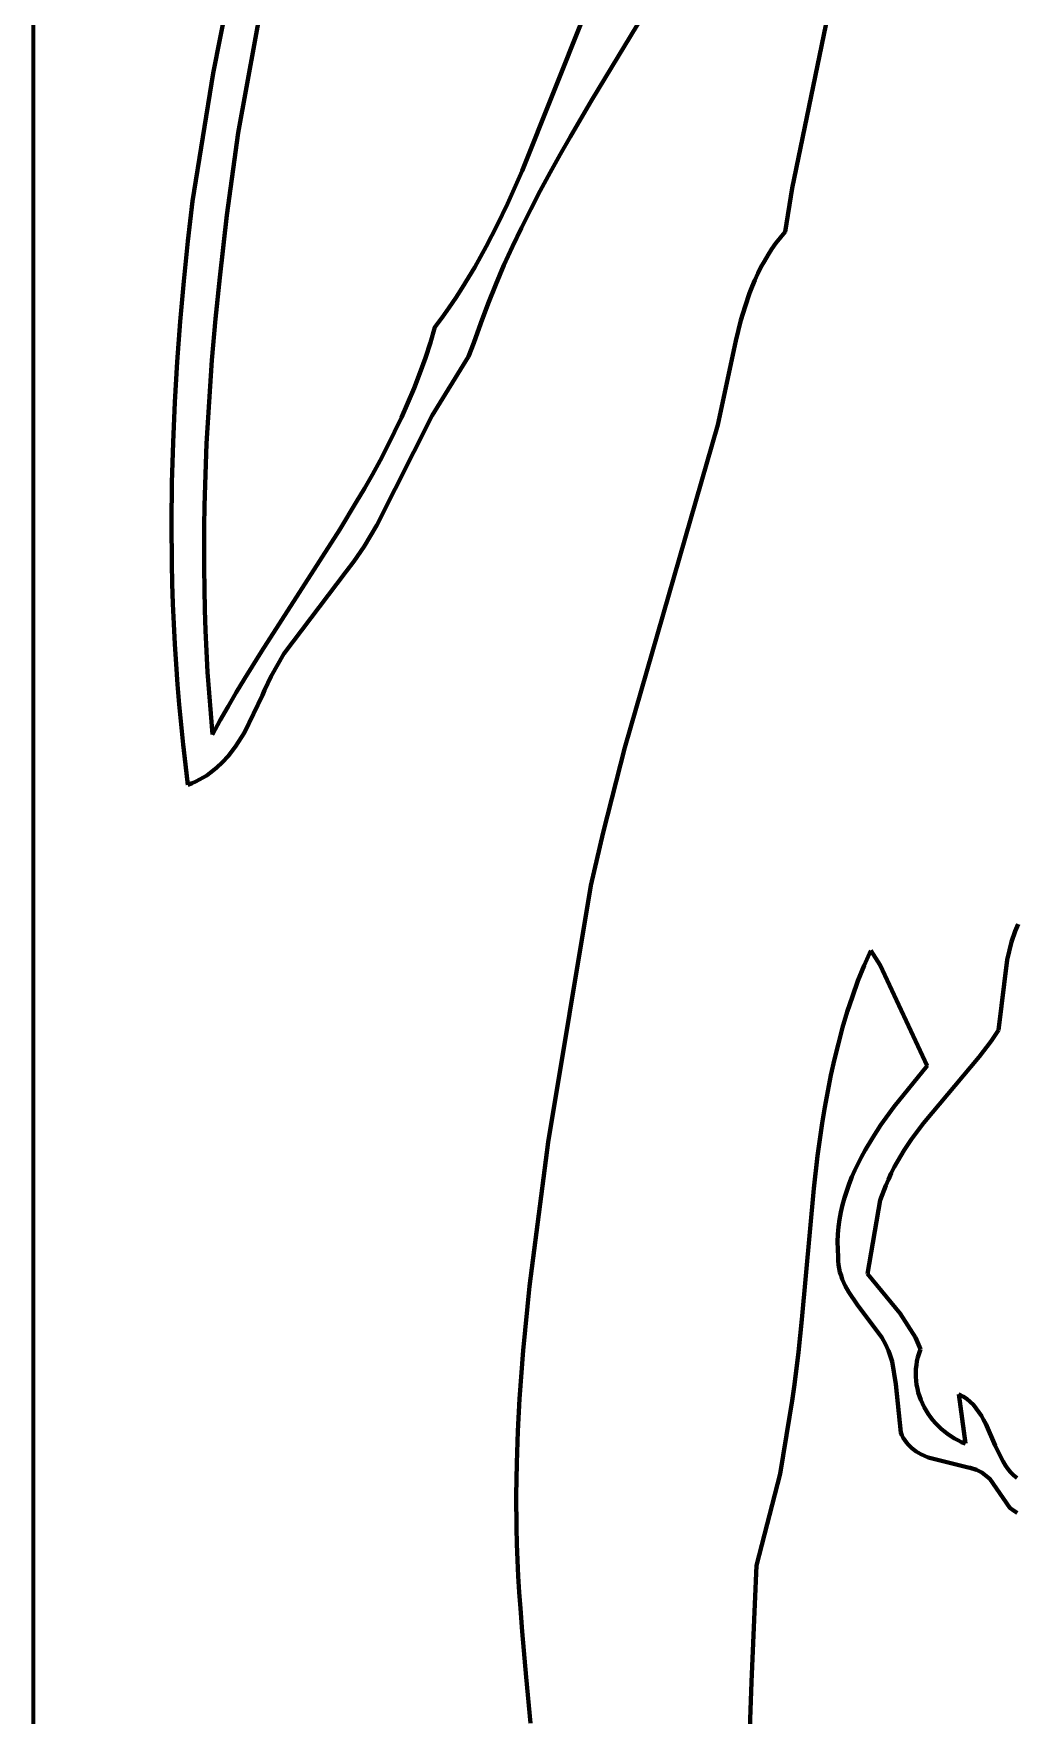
# Model space of a CAD drawing. Header units: millimetres. Extents: x 0 to 8.4, y 0 to 11.8.
# Drawn here: x 0 to 1.635, y 3.627 to 6.431 of the extents above; entities that cross this region are included whole.
import ezdxf

# ---------------------------------------------------------------- set-up
doc = ezdxf.new("R2010")
doc.units = ezdxf.units.MM
doc.layers.add('color#010101ff', color=7, linetype='CONTINUOUS', lineweight=100)
doc.layers.add('color#ffffffff', color=7, linetype='CONTINUOUS', lineweight=100)

msp = doc.modelspace()

# ---------------------------------------------------------------- linework, layer by layer
at = {"layer": 'color#010101ff'}
for p, q in [((1.0728, 6.5562), (0.9292, 6.319)), ((0.2993, 6.3646), (0.3226, 6.4825)), ((0.3841, 6.5041), (0.3407, 6.265)), ((1.2635, 6.1727), (1.3304, 6.4964)), ((0.8136, 6.2016), (0.9173, 6.4609)), ((0.2647, 6.1513), (0.2993, 6.3646)), ((0.9292, 6.319), (0.8942, 6.2592)), ((0.3407, 6.265), (0.322, 6.1276)), ((0.8942, 6.2592), (0.8771, 6.2292)), ((0.8771, 6.2292), (0.8604, 6.1989)), ((0.7894, 6.147), (0.8136, 6.2016)), ((0.8604, 6.1989), (0.844, 6.1685)), ((0.844, 6.1685), (0.8281, 6.1378)), ((1.2519, 6.1001), (1.2635, 6.1727)), ((0.257, 6.0845), (0.2647, 6.1513)), ((0.7722, 6.1111), (0.7894, 6.147)), ((0.322, 6.1276), (0.31, 6.0242)), ((0.8281, 6.1378), (0.8127, 6.107)), ((0.2501, 6.0176), (0.257, 6.0845)), ((0.754, 6.0757), (0.7722, 6.1111)), ((0.8127, 6.107), (0.7978, 6.0758)), ((1.2366, 6.0813), (1.244, 6.0908)), ((1.244, 6.0908), (1.2519, 6.1001)), ((0.7347, 6.041), (0.7445, 6.0583)), ((0.7445, 6.0583), (0.754, 6.0757)), ((0.7978, 6.0758), (0.7835, 6.0443)), ((1.2172, 6.0513), (1.2233, 6.0615)), ((1.2233, 6.0615), (1.2297, 6.0715)), ((1.2297, 6.0715), (1.2366, 6.0813)), ((0.7245, 6.0239), (0.7347, 6.041)), ((0.7835, 6.0443), (0.7699, 6.0125)), ((1.2015, 6.0197), (1.2063, 6.0304)), ((1.2063, 6.0304), (1.2116, 6.041)), ((1.2116, 6.041), (1.2172, 6.0513)), ((0.2441, 5.9506), (0.2501, 6.0176)), ((0.31, 6.0242), (0.303, 5.9551)), ((0.7032, 5.9903), (0.7141, 6.007)), ((0.7141, 6.007), (0.7245, 6.0239)), ((0.7699, 6.0125), (0.7569, 5.9804)), ((1.1926, 5.9979), (1.1969, 6.0089)), ((1.1969, 6.0089), (1.2015, 6.0197)), ((0.6804, 5.9575), (0.692, 5.9737)), ((0.692, 5.9737), (0.7032, 5.9903)), ((0.7569, 5.9804), (0.7447, 5.9479)), ((1.1782, 5.9528), (1.185, 5.9755)), ((1.185, 5.9755), (1.1926, 5.9979)), ((0.2391, 5.8835), (0.2441, 5.9506)), ((0.303, 5.9551), (0.297, 5.8859)), ((0.6683, 5.9414), (0.6804, 5.9575)), ((0.7447, 5.9479), (0.7333, 5.915)), ((1.1696, 5.9181), (1.1782, 5.9528)), ((0.6608, 5.9154), (0.6683, 5.9414)), ((1.1399, 5.7782), (1.1696, 5.9181)), ((0.6435, 5.8645), (0.6525, 5.8898)), ((0.6525, 5.8898), (0.6608, 5.9154)), ((0.7246, 5.8924), (0.6638, 5.7939)), ((0.7333, 5.915), (0.7246, 5.8924)), ((0.2351, 5.8163), (0.2391, 5.8835)), ((0.297, 5.8859), (0.2921, 5.8167)), ((0.6338, 5.8395), (0.6435, 5.8645)), ((0.6235, 5.8149), (0.6338, 5.8395)), ((0.2322, 5.749), (0.2351, 5.8163)), ((0.2921, 5.8167), (0.2882, 5.7474)), ((0.6126, 5.7905), (0.6235, 5.8149)), ((0.6638, 5.7939), (0.5715, 5.6108)), ((0.6012, 5.7664), (0.6126, 5.7905)), ((0.9847, 5.2403), (1.1399, 5.7782)), ((0.2304, 5.6818), (0.2322, 5.749)), ((0.5893, 5.7426), (0.6012, 5.7664)), ((0.2882, 5.7474), (0.2855, 5.6781)), ((0.577, 5.719), (0.5893, 5.7426)), ((0.551, 5.6724), (0.5642, 5.6956)), ((0.5642, 5.6956), (0.577, 5.719)), ((0.2297, 5.6145), (0.2304, 5.6818)), ((0.2855, 5.6781), (0.2846, 5.6434)), ((0.5375, 5.6493), (0.551, 5.6724)), ((0.2846, 5.6434), (0.2841, 5.6088)), ((0.5098, 5.6036), (0.5375, 5.6493)), ((0.2303, 5.5472), (0.2297, 5.6145)), ((0.2841, 5.6088), (0.2838, 5.5741)), ((0.5715, 5.6108), (0.5505, 5.5757)), ((0.3793, 5.4005), (0.5098, 5.6036)), ((0.2838, 5.5741), (0.2839, 5.5394)), ((0.5505, 5.5757), (0.5332, 5.5503)), ((0.231, 5.5136), (0.2303, 5.5472)), ((0.2839, 5.5394), (0.2844, 5.5047)), ((0.5207, 5.5338), (0.4168, 5.3966)), ((0.5332, 5.5503), (0.5207, 5.5338)), ((0.2321, 5.48), (0.231, 5.5136)), ((0.2844, 5.5047), (0.2852, 5.4701)), ((0.2335, 5.4464), (0.2321, 5.48)), ((0.2852, 5.4701), (0.2864, 5.4354)), ((0.2352, 5.4128), (0.2335, 5.4464)), ((0.2373, 5.3792), (0.2352, 5.4128)), ((0.2864, 5.4354), (0.2879, 5.4008)), ((0.2879, 5.4008), (0.2898, 5.3661)), ((0.3511, 5.355), (0.3793, 5.4005)), ((0.4168, 5.3966), (0.3957, 5.3593)), ((0.2397, 5.3457), (0.2373, 5.3792)), ((0.2898, 5.3661), (0.2921, 5.3315)), ((0.3373, 5.3321), (0.3511, 5.355)), ((0.3957, 5.3593), (0.3847, 5.3358)), ((0.2424, 5.3122), (0.2397, 5.3457)), ((0.2921, 5.3315), (0.2949, 5.2969)), ((0.3239, 5.309), (0.3373, 5.3321)), ((0.3813, 5.3278), (0.3514, 5.2654)), ((0.3847, 5.3358), (0.3813, 5.3278)), ((0.2456, 5.2787), (0.2424, 5.3122)), ((0.3107, 5.2857), (0.3239, 5.309)), ((0.249, 5.2452), (0.2456, 5.2787)), ((0.2949, 5.2969), (0.298, 5.2623)), ((0.298, 5.2623), (0.3107, 5.2857)), ((0.2529, 5.2118), (0.249, 5.2452)), ((0.3514, 5.2654), (0.3365, 5.242)), ((0.3146, 5.2157), (0.3047, 5.2064)), ((0.3238, 5.2258), (0.3146, 5.2157)), ((0.3365, 5.242), (0.3238, 5.2258)), ((0.9488, 5.0988), (0.9847, 5.2403)), ((0.2571, 5.1784), (0.2529, 5.2118)), ((0.2765, 5.1869), (0.2703, 5.1838)), ((0.2826, 5.1903), (0.2765, 5.1869)), ((0.2884, 5.194), (0.2826, 5.1903)), ((0.294, 5.1979), (0.2884, 5.194)), ((0.3047, 5.2064), (0.294, 5.1979)), ((0.2638, 5.1809), (0.2571, 5.1784)), ((0.2703, 5.1838), (0.2638, 5.1809)), ((0.9284, 5.0106), (0.9488, 5.0988)), ((0.8571, 4.5824), (0.9284, 5.0106)), ((1.6401, 4.9456), (1.6349, 4.934)), ((1.6288, 4.9164), (1.6219, 4.8862)), ((1.6349, 4.934), (1.6288, 4.9164)), ((1.3944, 4.902), (1.3834, 4.8767)), ((1.4104, 4.8776), (1.3944, 4.902)), ((1.6219, 4.8862), (1.6072, 4.7693)), ((1.3732, 4.8512), (1.3639, 4.8255)), ((1.3834, 4.8767), (1.3732, 4.8512)), ((1.4882, 4.7097), (1.4104, 4.8776)), ((1.3639, 4.8255), (1.3554, 4.7996)), ((1.3554, 4.7996), (1.3476, 4.7735)), ((1.3476, 4.7735), (1.3405, 4.7472)), ((1.6072, 4.7693), (1.5948, 4.751)), ((1.3405, 4.7472), (1.334, 4.7208)), ((1.5948, 4.751), (1.5749, 4.7245)), ((1.334, 4.7208), (1.3281, 4.6943)), ((1.5749, 4.7245), (1.4823, 4.614)), ((1.3281, 4.6943), (1.3228, 4.6676)), ((1.4336, 4.6421), (1.4882, 4.7097)), ((1.3228, 4.6676), (1.318, 4.6408)), ((1.318, 4.6408), (1.3136, 4.6139)), ((1.4115, 4.6114), (1.4336, 4.6421)), ((1.3136, 4.6139), (1.3096, 4.5869)), ((1.3978, 4.5904), (1.4115, 4.6114)), ((1.4823, 4.614), (1.4625, 4.5875)), ((0.8261, 4.3423), (0.8571, 4.5824)), ((1.3096, 4.5869), (1.306, 4.5598)), ((1.385, 4.5689), (1.3978, 4.5904)), ((1.4625, 4.5875), (1.4502, 4.5691)), ((1.306, 4.5598), (1.2997, 4.5054)), ((1.368, 4.5357), (1.3734, 4.5469)), ((1.3734, 4.5469), (1.379, 4.558)), ((1.379, 4.558), (1.385, 4.5689)), ((1.4389, 4.5502), (1.4336, 4.5405)), ((1.4502, 4.5691), (1.4389, 4.5502)), ((1.3586, 4.513), (1.3631, 4.5244)), ((1.3631, 4.5244), (1.368, 4.5357)), ((1.424, 4.5204), (1.4197, 4.51)), ((1.4287, 4.5305), (1.424, 4.5204)), ((1.4336, 4.5405), (1.4287, 4.5305)), ((1.2997, 4.5054), (1.2795, 4.2868)), ((1.3475, 4.4778), (1.3507, 4.4897)), ((1.3507, 4.4897), (1.3544, 4.5014)), ((1.3544, 4.5014), (1.3586, 4.513)), ((1.4197, 4.51), (1.41, 4.4858)), ((1.3426, 4.4537), (1.3448, 4.4659)), ((1.3448, 4.4659), (1.3475, 4.4778)), ((1.41, 4.4858), (1.3891, 4.3629)), ((1.3398, 4.4291), (1.3409, 4.4415)), ((1.3409, 4.4415), (1.3426, 4.4537)), ((1.3393, 4.4165), (1.3398, 4.4291)), ((1.3394, 4.4038), (1.3393, 4.4165)), ((1.3401, 4.391), (1.3394, 4.4038)), ((1.3403, 4.3844), (1.3401, 4.391)), ((1.3409, 4.378), (1.3403, 4.3844)), ((1.3419, 4.3718), (1.3409, 4.378)), ((1.3432, 4.3658), (1.3419, 4.3718)), ((1.345, 4.3599), (1.3432, 4.3658)), ((1.347, 4.3542), (1.345, 4.3599)), ((1.3519, 4.3431), (1.347, 4.3542)), ((1.3891, 4.3629), (1.4434, 4.2966)), ((0.8155, 4.2351), (0.8261, 4.3423)), ((1.3578, 4.3324), (1.3519, 4.3431)), ((1.3717, 4.312), (1.3578, 4.3324)), ((1.4128, 4.2567), (1.3717, 4.312)), ((1.4434, 4.2966), (1.4691, 4.2566)), ((1.2795, 4.2868), (1.2739, 4.2323)), ((0.8095, 4.1546), (0.8155, 4.2351)), ((1.4189, 4.2459), (1.4128, 4.2567)), ((1.424, 4.2347), (1.4189, 4.2459)), ((1.4259, 4.2302), (1.424, 4.2347)), ((1.4691, 4.2566), (1.4775, 4.2375)), ((1.4775, 4.2375), (1.475, 4.2309)), ((1.2739, 4.2323), (1.2673, 4.1782)), ((1.4304, 4.2166), (1.4259, 4.2302)), ((1.4363, 4.1791), (1.4304, 4.2166)), ((1.4704, 4.2109), (1.4697, 4.2043)), ((1.4715, 4.2176), (1.4704, 4.2109)), ((1.4731, 4.2242), (1.4715, 4.2176)), ((1.475, 4.2309), (1.4731, 4.2242)), ((1.2673, 4.1782), (1.2635, 4.1512)), ((1.4443, 4.0983), (1.4363, 4.1791)), ((1.4697, 4.2043), (1.4694, 4.1976)), ((1.4694, 4.1976), (1.4695, 4.191)), ((1.4695, 4.191), (1.47, 4.1844)), ((1.47, 4.1844), (1.4709, 4.1779)), ((1.4709, 4.1779), (1.4721, 4.1715)), ((0.8067, 4.1008), (0.8095, 4.1546)), ((1.2635, 4.1512), (1.2593, 4.1244)), ((1.4721, 4.1715), (1.4737, 4.1651)), ((1.4737, 4.1651), (1.4757, 4.1588)), ((1.4757, 4.1588), (1.4779, 4.1527)), ((1.4779, 4.1527), (1.4805, 4.1467)), ((1.5522, 4.0799), (1.5414, 4.1623)), ((1.5414, 4.1623), (1.5482, 4.1586)), ((1.5482, 4.1586), (1.5545, 4.1543)), ((1.5545, 4.1543), (1.5602, 4.1495)), ((1.5602, 4.1495), (1.5655, 4.1443)), ((1.2593, 4.1244), (1.2434, 4.0294)), ((1.4805, 4.1467), (1.4835, 4.1408)), ((1.4835, 4.1408), (1.4867, 4.135)), ((1.4867, 4.135), (1.4902, 4.1294)), ((1.4902, 4.1294), (1.494, 4.124)), ((1.494, 4.124), (1.4981, 4.1188)), ((1.5655, 4.1443), (1.5703, 4.1386)), ((1.5703, 4.1386), (1.5747, 4.1325)), ((1.5747, 4.1325), (1.5788, 4.1262)), ((1.5788, 4.1262), (1.5825, 4.1195)), ((0.8048, 4.0471), (0.8067, 4.1008)), ((1.4463, 4.0938), (1.4443, 4.0983)), ((1.4486, 4.0895), (1.4463, 4.0938)), ((1.4981, 4.1188), (1.5025, 4.1138)), ((1.5025, 4.1138), (1.5071, 4.109)), ((1.5071, 4.109), (1.512, 4.1044)), ((1.512, 4.1044), (1.5171, 4.1001)), ((1.5171, 4.1001), (1.5224, 4.096)), ((1.5224, 4.096), (1.528, 4.0922)), ((1.5825, 4.1195), (1.5861, 4.1127)), ((1.5861, 4.1127), (1.6018, 4.077)), ((1.4511, 4.0856), (1.4486, 4.0895)), ((1.4538, 4.0819), (1.4511, 4.0856)), ((1.4567, 4.0784), (1.4538, 4.0819)), ((1.4631, 4.0722), (1.4567, 4.0784)), ((1.4701, 4.067), (1.4631, 4.0722)), ((1.4778, 4.0624), (1.4701, 4.067)), ((1.528, 4.0922), (1.5338, 4.0886)), ((1.5338, 4.0886), (1.5397, 4.0854)), ((1.5397, 4.0854), (1.5459, 4.0825)), ((1.5459, 4.0825), (1.5522, 4.0799)), ((1.6018, 4.077), (1.6115, 4.0563)), ((0.804, 3.9933), (0.8048, 4.0471)), ((1.49, 4.0569), (1.4778, 4.0624)), ((1.5568, 4.0403), (1.49, 4.0569)), ((1.5603, 4.0396), (1.5568, 4.0403)), ((1.5704, 4.0363), (1.5603, 4.0396)), ((1.6115, 4.0563), (1.6151, 4.0498)), ((1.6151, 4.0498), (1.6189, 4.0436)), ((1.6189, 4.0436), (1.623, 4.0378)), ((1.623, 4.0378), (1.6275, 4.0323)), ((1.2434, 4.0294), (1.2044, 3.8767)), ((1.5795, 4.0316), (1.5704, 4.0363)), ((1.5928, 4.0212), (1.5795, 4.0316)), ((1.6259, 3.9729), (1.5928, 4.0212)), ((1.6275, 4.0323), (1.6324, 4.0274)), ((1.6324, 4.0274), (1.6377, 4.0229)), ((0.8043, 3.9396), (0.804, 3.9933)), ((1.632, 3.9685), (1.6259, 3.9729)), ((1.6382, 3.9647), (1.632, 3.9685)), ((0.805, 3.9127), (0.8043, 3.9396)), ((0.806, 3.8858), (0.805, 3.9127)), ((0.8073, 3.8589), (0.806, 3.8858)), ((1.2044, 3.8767), (1.2012, 3.812)), ((0.809, 3.832), (0.8073, 3.8589)), ((0.811, 3.8051), (0.809, 3.832)), ((0.8138, 3.7669), (0.811, 3.8051)), ((1.2012, 3.812), (1.1957, 3.6825)), ((0.8202, 3.6904), (0.8138, 3.7669)), ((0.8278, 3.614), (0.8202, 3.6904)), ((1.1957, 3.6825), (1.1913, 3.553))]:
    msp.add_line(p, q, dxfattribs=at)
at = {"layer": 'color#ffffffff'}
for p, q in [((0, 0), (0, 11.8056)), ((0.9292, 6.319), (1.0728, 6.5562)), ((0.3226, 6.4825), (0.2993, 6.3646)), ((0.3407, 6.265), (0.3841, 6.5041)), ((1.3304, 6.4964), (1.2635, 6.1727)), ((0.9173, 6.4609), (0.8136, 6.2016)), ((0.2993, 6.3646), (0.2647, 6.1513)), ((0.8942, 6.2592), (0.9292, 6.319)), ((0.322, 6.1276), (0.3407, 6.265)), ((0.8771, 6.2292), (0.8942, 6.2592)), ((0.8604, 6.1989), (0.8771, 6.2292)), ((0.8136, 6.2016), (0.7894, 6.147)), ((0.844, 6.1685), (0.8604, 6.1989)), ((0.8281, 6.1378), (0.844, 6.1685)), ((1.2635, 6.1727), (1.2519, 6.1001)), ((0.2647, 6.1513), (0.257, 6.0845)), ((0.7894, 6.147), (0.7722, 6.1111)), ((0.31, 6.0242), (0.322, 6.1276)), ((0.8127, 6.107), (0.8281, 6.1378)), ((0.257, 6.0845), (0.2501, 6.0176)), ((0.7722, 6.1111), (0.754, 6.0757)), ((0.7978, 6.0758), (0.8127, 6.107)), ((1.244, 6.0908), (1.2366, 6.0813)), ((1.2519, 6.1001), (1.244, 6.0908)), ((0.7445, 6.0583), (0.7347, 6.041)), ((0.754, 6.0757), (0.7445, 6.0583)), ((0.7835, 6.0443), (0.7978, 6.0758)), ((1.2233, 6.0615), (1.2172, 6.0513)), ((1.2297, 6.0715), (1.2233, 6.0615)), ((1.2366, 6.0813), (1.2297, 6.0715)), ((0.7347, 6.041), (0.7245, 6.0239)), ((0.7699, 6.0125), (0.7835, 6.0443)), ((1.2063, 6.0304), (1.2015, 6.0197)), ((1.2116, 6.041), (1.2063, 6.0304)), ((1.2172, 6.0513), (1.2116, 6.041)), ((0.2501, 6.0176), (0.2441, 5.9506)), ((0.303, 5.9551), (0.31, 6.0242)), ((0.7141, 6.007), (0.7032, 5.9903)), ((0.7245, 6.0239), (0.7141, 6.007)), ((0.7569, 5.9804), (0.7699, 6.0125)), ((1.1969, 6.0089), (1.1926, 5.9979)), ((1.2015, 6.0197), (1.1969, 6.0089)), ((0.692, 5.9737), (0.6804, 5.9575)), ((0.7032, 5.9903), (0.692, 5.9737)), ((0.7447, 5.9479), (0.7569, 5.9804)), ((1.185, 5.9755), (1.1782, 5.9528)), ((1.1926, 5.9979), (1.185, 5.9755)), ((0.2441, 5.9506), (0.2391, 5.8835)), ((0.297, 5.8859), (0.303, 5.9551)), ((0.6804, 5.9575), (0.6683, 5.9414)), ((0.7333, 5.915), (0.7447, 5.9479)), ((1.1782, 5.9528), (1.1696, 5.9181)), ((0.6683, 5.9414), (0.6608, 5.9154)), ((1.1696, 5.9181), (1.1399, 5.7782)), ((0.6525, 5.8898), (0.6435, 5.8645)), ((0.6608, 5.9154), (0.6525, 5.8898)), ((0.6638, 5.7939), (0.7246, 5.8924)), ((0.7246, 5.8924), (0.7333, 5.915)), ((0.2391, 5.8835), (0.2351, 5.8163)), ((0.2921, 5.8167), (0.297, 5.8859)), ((0.6435, 5.8645), (0.6338, 5.8395)), ((0.6338, 5.8395), (0.6235, 5.8149)), ((0.2351, 5.8163), (0.2322, 5.749)), ((0.2882, 5.7474), (0.2921, 5.8167)), ((0.6235, 5.8149), (0.6126, 5.7905)), ((0.5715, 5.6108), (0.6638, 5.7939)), ((0.6126, 5.7905), (0.6012, 5.7664)), ((1.1399, 5.7782), (0.9847, 5.2403)), ((0.2322, 5.749), (0.2304, 5.6818)), ((0.6012, 5.7664), (0.5893, 5.7426)), ((0.2855, 5.6781), (0.2882, 5.7474)), ((0.5893, 5.7426), (0.577, 5.719)), ((0.5642, 5.6956), (0.551, 5.6724)), ((0.577, 5.719), (0.5642, 5.6956)), ((0.2304, 5.6818), (0.2297, 5.6145)), ((0.2846, 5.6434), (0.2855, 5.6781)), ((0.551, 5.6724), (0.5375, 5.6493)), ((0.2841, 5.6088), (0.2846, 5.6434)), ((0.5375, 5.6493), (0.5098, 5.6036)), ((0.2297, 5.6145), (0.2303, 5.5472)), ((0.2838, 5.5741), (0.2841, 5.6088)), ((0.5505, 5.5757), (0.5715, 5.6108)), ((0.5098, 5.6036), (0.3793, 5.4005)), ((0.2839, 5.5394), (0.2838, 5.5741)), ((0.5332, 5.5503), (0.5505, 5.5757)), ((0.2303, 5.5472), (0.231, 5.5136)), ((0.2844, 5.5047), (0.2839, 5.5394)), ((0.4168, 5.3966), (0.5207, 5.5338)), ((0.5207, 5.5338), (0.5332, 5.5503)), ((0.231, 5.5136), (0.2321, 5.48)), ((0.2852, 5.4701), (0.2844, 5.5047)), ((0.2321, 5.48), (0.2335, 5.4464)), ((0.2864, 5.4354), (0.2852, 5.4701)), ((0.2335, 5.4464), (0.2352, 5.4128)), ((0.2352, 5.4128), (0.2373, 5.3792)), ((0.2879, 5.4008), (0.2864, 5.4354)), ((0.2898, 5.3661), (0.2879, 5.4008)), ((0.3793, 5.4005), (0.3511, 5.355)), ((0.3957, 5.3593), (0.4168, 5.3966)), ((0.2373, 5.3792), (0.2397, 5.3457)), ((0.2921, 5.3315), (0.2898, 5.3661)), ((0.3511, 5.355), (0.3373, 5.3321)), ((0.3847, 5.3358), (0.3957, 5.3593)), ((0.2397, 5.3457), (0.2424, 5.3122)), ((0.2949, 5.2969), (0.2921, 5.3315)), ((0.3373, 5.3321), (0.3239, 5.309)), ((0.3514, 5.2654), (0.3813, 5.3278)), ((0.3813, 5.3278), (0.3847, 5.3358)), ((0.2424, 5.3122), (0.2456, 5.2787)), ((0.3239, 5.309), (0.3107, 5.2857)), ((0.2456, 5.2787), (0.249, 5.2452)), ((0.298, 5.2623), (0.2949, 5.2969)), ((0.3107, 5.2857), (0.298, 5.2623)), ((0.249, 5.2452), (0.2529, 5.2118)), ((0.3365, 5.242), (0.3514, 5.2654)), ((0.3047, 5.2064), (0.3146, 5.2157)), ((0.3146, 5.2157), (0.3238, 5.2258)), ((0.3238, 5.2258), (0.3365, 5.242)), ((0.9847, 5.2403), (0.9488, 5.0988)), ((0.2529, 5.2118), (0.2571, 5.1784)), ((0.2703, 5.1838), (0.2765, 5.1869)), ((0.2765, 5.1869), (0.2826, 5.1903)), ((0.2826, 5.1903), (0.2884, 5.194)), ((0.2884, 5.194), (0.294, 5.1979)), ((0.294, 5.1979), (0.3047, 5.2064)), ((0.2571, 5.1784), (0.2638, 5.1809)), ((0.2638, 5.1809), (0.2703, 5.1838)), ((0.9488, 5.0988), (0.9284, 5.0106)), ((0.9284, 5.0106), (0.8571, 4.5824)), ((1.6349, 4.934), (1.6401, 4.9456)), ((1.6219, 4.8862), (1.6288, 4.9164)), ((1.6288, 4.9164), (1.6349, 4.934)), ((1.3834, 4.8767), (1.3944, 4.902)), ((1.3944, 4.902), (1.4104, 4.8776)), ((1.6072, 4.7693), (1.6219, 4.8862)), ((1.3639, 4.8255), (1.3732, 4.8512)), ((1.3732, 4.8512), (1.3834, 4.8767)), ((1.4104, 4.8776), (1.4882, 4.7097)), ((1.3554, 4.7996), (1.3639, 4.8255)), ((1.3476, 4.7735), (1.3554, 4.7996)), ((1.3405, 4.7472), (1.3476, 4.7735)), ((1.5948, 4.751), (1.6072, 4.7693)), ((1.334, 4.7208), (1.3405, 4.7472)), ((1.5749, 4.7245), (1.5948, 4.751)), ((1.3281, 4.6943), (1.334, 4.7208)), ((1.4823, 4.614), (1.5749, 4.7245)), ((1.3228, 4.6676), (1.3281, 4.6943)), ((1.4882, 4.7097), (1.4336, 4.6421)), ((1.318, 4.6408), (1.3228, 4.6676)), ((1.3136, 4.6139), (1.318, 4.6408)), ((1.4336, 4.6421), (1.4115, 4.6114)), ((1.3096, 4.5869), (1.3136, 4.6139)), ((1.4115, 4.6114), (1.3978, 4.5904)), ((1.4625, 4.5875), (1.4823, 4.614)), ((0.8571, 4.5824), (0.8261, 4.3423)), ((1.306, 4.5598), (1.3096, 4.5869)), ((1.3978, 4.5904), (1.385, 4.5689)), ((1.4502, 4.5691), (1.4625, 4.5875)), ((1.2997, 4.5054), (1.306, 4.5598)), ((1.3734, 4.5469), (1.368, 4.5357)), ((1.379, 4.558), (1.3734, 4.5469)), ((1.385, 4.5689), (1.379, 4.558)), ((1.4336, 4.5405), (1.4389, 4.5502)), ((1.4389, 4.5502), (1.4502, 4.5691)), ((1.3631, 4.5244), (1.3586, 4.513)), ((1.368, 4.5357), (1.3631, 4.5244)), ((1.4197, 4.51), (1.424, 4.5204)), ((1.424, 4.5204), (1.4287, 4.5305)), ((1.4287, 4.5305), (1.4336, 4.5405)), ((1.2795, 4.2868), (1.2997, 4.5054)), ((1.3507, 4.4897), (1.3475, 4.4778)), ((1.3544, 4.5014), (1.3507, 4.4897)), ((1.3586, 4.513), (1.3544, 4.5014)), ((1.41, 4.4858), (1.4197, 4.51)), ((1.3448, 4.4659), (1.3426, 4.4537)), ((1.3475, 4.4778), (1.3448, 4.4659)), ((1.3891, 4.3629), (1.41, 4.4858)), ((1.3409, 4.4415), (1.3398, 4.4291)), ((1.3426, 4.4537), (1.3409, 4.4415)), ((1.3398, 4.4291), (1.3393, 4.4165)), ((1.3393, 4.4165), (1.3394, 4.4038)), ((1.3394, 4.4038), (1.3401, 4.391)), ((1.3401, 4.391), (1.3403, 4.3844)), ((1.3403, 4.3844), (1.3409, 4.378)), ((1.3409, 4.378), (1.3419, 4.3718)), ((1.3419, 4.3718), (1.3432, 4.3658)), ((1.3432, 4.3658), (1.345, 4.3599)), ((1.345, 4.3599), (1.347, 4.3542)), ((1.347, 4.3542), (1.3519, 4.3431)), ((1.4434, 4.2966), (1.3891, 4.3629)), ((0.8261, 4.3423), (0.8155, 4.2351)), ((1.3519, 4.3431), (1.3578, 4.3324)), ((1.3578, 4.3324), (1.3717, 4.312)), ((1.3717, 4.312), (1.4128, 4.2567)), ((1.4691, 4.2566), (1.4434, 4.2966)), ((1.2739, 4.2323), (1.2795, 4.2868)), ((0.8155, 4.2351), (0.8095, 4.1546)), ((1.4128, 4.2567), (1.4189, 4.2459)), ((1.4189, 4.2459), (1.424, 4.2347)), ((1.424, 4.2347), (1.4259, 4.2302)), ((1.4775, 4.2375), (1.4691, 4.2566)), ((1.475, 4.2309), (1.4775, 4.2375)), ((1.2673, 4.1782), (1.2739, 4.2323)), ((1.4259, 4.2302), (1.4304, 4.2166)), ((1.4304, 4.2166), (1.4363, 4.1791)), ((1.4697, 4.2043), (1.4704, 4.2109)), ((1.4704, 4.2109), (1.4715, 4.2176)), ((1.4715, 4.2176), (1.4731, 4.2242)), ((1.4731, 4.2242), (1.475, 4.2309)), ((1.2635, 4.1512), (1.2673, 4.1782)), ((1.4363, 4.1791), (1.4443, 4.0983)), ((1.4694, 4.1976), (1.4697, 4.2043)), ((1.4695, 4.191), (1.4694, 4.1976)), ((1.47, 4.1844), (1.4695, 4.191)), ((1.4709, 4.1779), (1.47, 4.1844)), ((1.4721, 4.1715), (1.4709, 4.1779)), ((0.8095, 4.1546), (0.8067, 4.1008)), ((1.2593, 4.1244), (1.2635, 4.1512)), ((1.4737, 4.1651), (1.4721, 4.1715)), ((1.4757, 4.1588), (1.4737, 4.1651)), ((1.4779, 4.1527), (1.4757, 4.1588)), ((1.4805, 4.1467), (1.4779, 4.1527)), ((1.5482, 4.1586), (1.5414, 4.1623)), ((1.5414, 4.1623), (1.5522, 4.0799)), ((1.5545, 4.1543), (1.5482, 4.1586)), ((1.5602, 4.1495), (1.5545, 4.1543)), ((1.5655, 4.1443), (1.5602, 4.1495)), ((1.2434, 4.0294), (1.2593, 4.1244)), ((1.4835, 4.1408), (1.4805, 4.1467)), ((1.4867, 4.135), (1.4835, 4.1408)), ((1.4902, 4.1294), (1.4867, 4.135)), ((1.494, 4.124), (1.4902, 4.1294)), ((1.4981, 4.1188), (1.494, 4.124)), ((1.5703, 4.1386), (1.5655, 4.1443)), ((1.5747, 4.1325), (1.5703, 4.1386)), ((1.5788, 4.1262), (1.5747, 4.1325)), ((1.5825, 4.1195), (1.5788, 4.1262)), ((0.8067, 4.1008), (0.8048, 4.0471)), ((1.4443, 4.0983), (1.4463, 4.0938)), ((1.4463, 4.0938), (1.4486, 4.0895)), ((1.5025, 4.1138), (1.4981, 4.1188)), ((1.5071, 4.109), (1.5025, 4.1138)), ((1.512, 4.1044), (1.5071, 4.109)), ((1.5171, 4.1001), (1.512, 4.1044)), ((1.5224, 4.096), (1.5171, 4.1001)), ((1.528, 4.0922), (1.5224, 4.096)), ((1.5861, 4.1127), (1.5825, 4.1195)), ((1.6018, 4.077), (1.5861, 4.1127)), ((1.4486, 4.0895), (1.4511, 4.0856)), ((1.4511, 4.0856), (1.4538, 4.0819)), ((1.4538, 4.0819), (1.4567, 4.0784)), ((1.4567, 4.0784), (1.4631, 4.0722)), ((1.4631, 4.0722), (1.4701, 4.067)), ((1.4701, 4.067), (1.4778, 4.0624)), ((1.5338, 4.0886), (1.528, 4.0922)), ((1.5397, 4.0854), (1.5338, 4.0886)), ((1.5459, 4.0825), (1.5397, 4.0854)), ((1.5522, 4.0799), (1.5459, 4.0825)), ((1.6115, 4.0563), (1.6018, 4.077)), ((0.8048, 4.0471), (0.804, 3.9933)), ((1.4778, 4.0624), (1.49, 4.0569)), ((1.49, 4.0569), (1.5568, 4.0403)), ((1.5568, 4.0403), (1.5603, 4.0396)), ((1.5603, 4.0396), (1.5704, 4.0363)), ((1.6151, 4.0498), (1.6115, 4.0563)), ((1.6189, 4.0436), (1.6151, 4.0498)), ((1.623, 4.0378), (1.6189, 4.0436)), ((1.6275, 4.0323), (1.623, 4.0378)), ((1.2044, 3.8767), (1.2434, 4.0294)), ((1.5704, 4.0363), (1.5795, 4.0316)), ((1.5795, 4.0316), (1.5928, 4.0212)), ((1.5928, 4.0212), (1.6259, 3.9729)), ((1.6324, 4.0274), (1.6275, 4.0323)), ((1.6377, 4.0229), (1.6324, 4.0274)), ((0.804, 3.9933), (0.8043, 3.9396)), ((1.6259, 3.9729), (1.632, 3.9685)), ((1.632, 3.9685), (1.6382, 3.9647)), ((0.8043, 3.9396), (0.805, 3.9127)), ((0.805, 3.9127), (0.806, 3.8858)), ((0.806, 3.8858), (0.8073, 3.8589)), ((1.2012, 3.812), (1.2044, 3.8767)), ((0.8073, 3.8589), (0.809, 3.832)), ((0.809, 3.832), (0.811, 3.8051)), ((0.811, 3.8051), (0.8138, 3.7669)), ((1.1957, 3.6825), (1.2012, 3.812)), ((0.8138, 3.7669), (0.8202, 3.6904)), ((0.8202, 3.6904), (0.8278, 3.614)), ((1.1913, 3.553), (1.1957, 3.6825))]:
    msp.add_line(p, q, dxfattribs=at)

doc.saveas('drawing.dxf')
